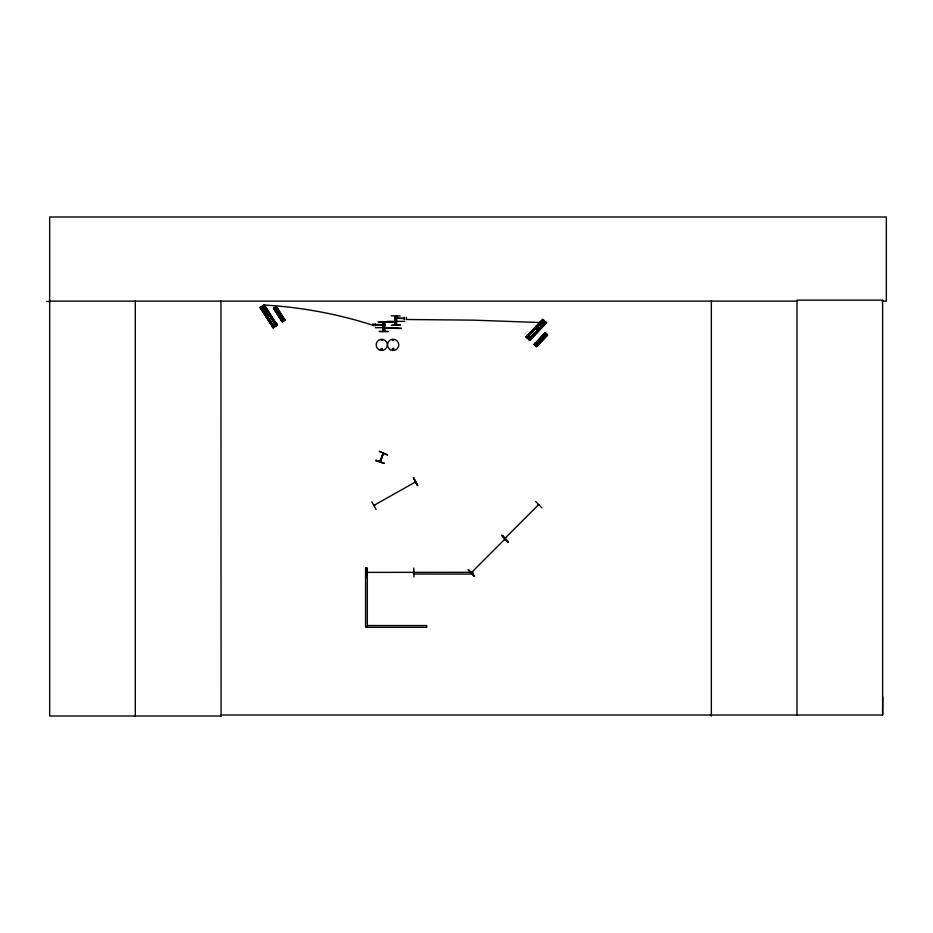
<?xml version="1.0" encoding="UTF-8"?>
<svg xmlns="http://www.w3.org/2000/svg" width="933" height="933" viewBox="0 0 933 933"><rect width="100%" height="100%" fill="white"/><g stroke="black" fill="none" stroke-linecap="round" stroke-linejoin="round"><path stroke-width="1.4" d="M881.988 301.114L886.35 301.114L886.35 216.992L49.659 216.992L49.659 716.008L221.074 716.008L220.958 715.028L882.63 715.028L882.758 696.986M382.18 340.347L381.282 340.102L382.238 340.23M381.142 349.024C382.938 347.391 381.725 350.61 381.294 349.292M392.676 340.102L393.563 340.475L392.758 340.009M392.536 349.024L393.668 348.72L392.77 349.397M379.894 461.66L380.559 461.054M383.066 453.321L380.302 461.858L383.358 453.438M374.028 505.441L374.949 505.254L374.145 505.791M414.509 482.069L415.29 481.626M373.981 505.371L415.337 482.058M395.23 320.112L396.222 320.112M538.912 504.858L538.049 505.219L538.679 504.59M379.929 461.567L383.031 453.415M380.186 461.765L383.323 453.52M384.209 463.304L375.719 460.552L384.198 463.316M387.382 454.966L379.23 451.327L387.405 454.907M392.396 348.592C393.038 351.974 394.834 347.029 392.571 348.452M395.417 320.019L395.23 320.73M528.335 338.539L528.673 337.501M274.664 325.232L274.115 325.489M413.809 572.687L412.911 572.699M380.139 460.89L380.337 461.777M471.352 572.617L471.946 572.057M505.779 537.968L505.138 538.563L505.488 537.653M382.448 349.42C378.915 350.61 383.381 346.225 382.157 349.723M366.074 572.384L472.973 572.314L472.973 574.04L413.529 574.04L413.809 572.384M366.937 572.722L366.074 572.687M542.808 319.401L526.165 336.895L542.726 319.319L546.481 322.865L529.816 340.335L526.352 337.046M526.305 337.023L542.983 319.564M526.515 337.221L543.158 319.727M526.585 337.303L543.228 319.786M526.795 337.489L543.356 319.926M528.113 336.79L542.866 321.419M527.472 338.108L528.451 339.052M528.778 339.355L545.339 321.78M528.918 339.484L545.595 322.013L528.976 339.542M529.128 339.682L545.852 322.258M529.326 339.88L545.992 322.398M529.408 339.95L546.05 322.456M529.606 340.137L546.225 322.62M529.746 340.277L546.4 322.783M534.096 344.417L545.164 332.708L547.473 334.912L536.218 346.411M534.236 344.545L545.315 332.859M534.387 344.685L545.432 332.976M534.516 344.813L545.572 333.093M534.632 344.93L545.712 333.233M534.807 345.093L545.898 333.408M535.787 346.003L546.901 334.352M535.939 346.143L547.065 334.492M536.078 346.283L547.228 334.655M536.382 346.563L547.496 334.912M474.291 576.291L468.296 569.678L474.314 576.267M505.546 537.7L504.986 538.283L538.609 504.648M471.352 572.699L471.981 572.069M504.485 539.577L505.115 538.947M504.741 539.799L505.336 539.157M541.956 507.82L535.659 501.522M471.422 572.64L504.951 539.041M261.543 309.371L265.299 306.969M262.43 310.759L266.185 308.345M263.759 312.812L267.503 310.409M264.925 314.654L268.681 312.24M274.582 309.569L277.078 307.96M275.165 310.491L277.672 308.881M266.255 316.707L269.999 314.304M276.051 311.867L278.547 310.257M276.833 313.091L279.329 311.482M277.719 314.456L280.215 312.858M271.935 325.559L275.69 323.145M271.69 326.538L276.693 323.319M281.509 320.357L284.005 318.748M271.783 326.69L276.786 323.483M281.346 321.01L284.682 318.876M274.687 326.363L275.282 325.99L274.255 325.465M272.984 327.821L277.311 325.022M285.09 319.996L282.209 321.873L273.509 308.31L276.378 306.444L285.031 320.042M371.766 501.779L376.174 509.535M413.541 477.661L417.622 485.603L413.506 477.673M414.672 482.338L415.36 481.929M384.093 327.145L383.381 327.051M413.786 568.08L413.96 576.991M366.972 572.687L366.261 572.734M412.911 572.384L413.622 572.337M46.65 301.464L49.659 301.452M49.659 301.114L796.992 301.114M391.265 315.832L400.175 315.937M394.787 318.316L404.421 318.176M394.787 318.561L396.991 318.561M404.421 318.689L396.991 318.176M395.23 319.926L396.222 319.926M395.23 320.287L396.222 320.287M395.23 320.544L396.222 320.544M395.23 320.917L396.222 320.917M387.382 321.36L404.84 321.36M395.125 321.558L395.989 322.06L378.063 322.072M395.989 321.652L381.375 321.967M388.245 321.827L379.334 322.282M379.334 322.212L388.245 321.78M375.089 324.497L384.723 324.637M375.089 325.011L384.723 324.882M383.288 326.247L384.279 326.247M383.288 326.608L384.279 326.608M383.288 326.865L384.279 326.865M383.288 327.238L384.279 327.238M375.439 327.681L392.91 327.681M383.521 327.973L398.134 328.288M383.521 328.288L401.353 328.393M384.384 328.381L383.521 327.891M401.447 328.393L390.227 328.299M379.334 331.32L388.245 331.32M379.334 331.647L388.245 331.693M367.322 625.553L426.766 625.553L426.766 627.291L365.584 627.291L365.584 567.847L367.322 567.847L367.322 627.291M375.859 460.191L384.163 463.409M384.093 326.34L384.186 327.051M535.577 345.548L535.659 344.883M541.292 321.337L544.522 324.416M543.391 325.594L540.16 322.526L473.288 320.147L406.403 319.506L406.403 317.325M538.469 324.299L541.7 327.366M546.89 334.341L547.648 335.064L536.533 346.714L534.049 344.37M536.965 325.874L540.195 328.941M544.196 334.037L546.341 336.09M543.438 334.83L545.595 336.883M535.285 327.646L538.504 330.725M542.306 336.02L544.464 338.073M541.303 337.07L543.461 339.111M540.184 338.247L542.33 340.3M528.031 335.262L531.262 338.341M527.017 335.25L531.332 339.355M526.888 335.39L531.204 339.484M535.355 343.332L537.501 345.385M534.667 343.321L537.548 346.061L534.586 343.414M526.084 336.813L527.215 337.898M501.767 535.414L508.438 542.143M468.249 569.725L474.594 575.988M276.156 306.595L284.892 320.124M276.005 306.689L284.705 320.252M275.888 306.77L284.6 320.311M275.725 306.875L284.378 320.462M275.562 306.98L284.227 320.555M284.029 320.684L283.259 321.174M274.372 307.762L283.084 321.302M282.909 321.419L274.174 307.878L282.757 321.523M273.999 307.995L282.594 321.617M273.696 308.193L282.431 321.733L273.556 308.275M277.218 325.081L264.261 304.694L259.934 307.505L273.077 327.763M263.957 304.893L277.019 325.209L263.922 304.916M276.728 325.395L263.759 305.021A441.95 438.93 -90 0 1 373.107 325.314M263.503 305.184L276.576 325.489L263.433 305.231M263.223 305.359L276.25 325.699M276.086 325.804L263.024 305.488L276.005 325.85M275.713 326.037L274.57 326.783M261.228 306.665L274.302 326.97M261.158 306.712L272.669 324.637M260.948 306.852L274.045 327.145M260.75 306.969L273.042 326.095M260.68 307.027L272.809 326.247M260.505 307.132L273.556 327.425M273.311 327.611L260.225 307.319L273.241 327.658M413.226 477.848L417.669 485.568M365.981 568.08L365.969 577.002M882.63 715.028L882.63 300.146L796.992 300.146L796.992 715.028M711.343 301.114L711.343 716.008M404.421 317.325L404.421 319.553M396.677 315.96L396.712 324.871M396.338 324.871L396.28 315.96L396.222 324.871M395.102 315.96L395.23 324.871M394.729 315.96L394.729 324.871M384.781 322.282L384.781 331.192M384.408 322.282L384.408 331.192M384.349 322.282L384.279 331.192M382.845 322.282L382.798 331.192M375.089 323.646L375.089 325.874M373.107 323.646L373.107 325.874M220.946 301.114L221.074 716.008M135.308 301.114L135.308 716.008M266.5 314.269C267.888 317.99 269.31 311.459 266.5 314.269M277.882 312.835C278.804 315.307 279.76 310.957 277.882 312.835M536.778 328.066C538.084 331.81 539.647 325.325 536.778 328.066M541.175 338.527C542.05 341.035 543.099 336.696 541.175 338.527M366.191 572.349L366.972 572.372L366.249 572.337M543.577 320.136L526.935 337.629L543.612 320.159M501.861 535.32L507.855 541.933L501.861 535.32M502.397 535.565L508.392 542.19L502.397 535.565M366.039 568.08L365.608 577.002L366.039 568.08M400.175 324.999L391.265 325.372L400.175 324.871M383.276 331.192L383.288 322.282L383.23 331.192M390.321 349.735A5.645 5.645 0 0 0 398.788 344.86A5.645 5.645 0 0 0 390.321 339.974A5.645 5.645 0 0 0 390.321 349.735M378.961 349.677A5.575 5.575 0 0 0 387.323 344.86A5.575 5.575 0 0 0 378.961 340.032A5.575 5.575 0 0 0 378.961 349.677"/></g></svg>
